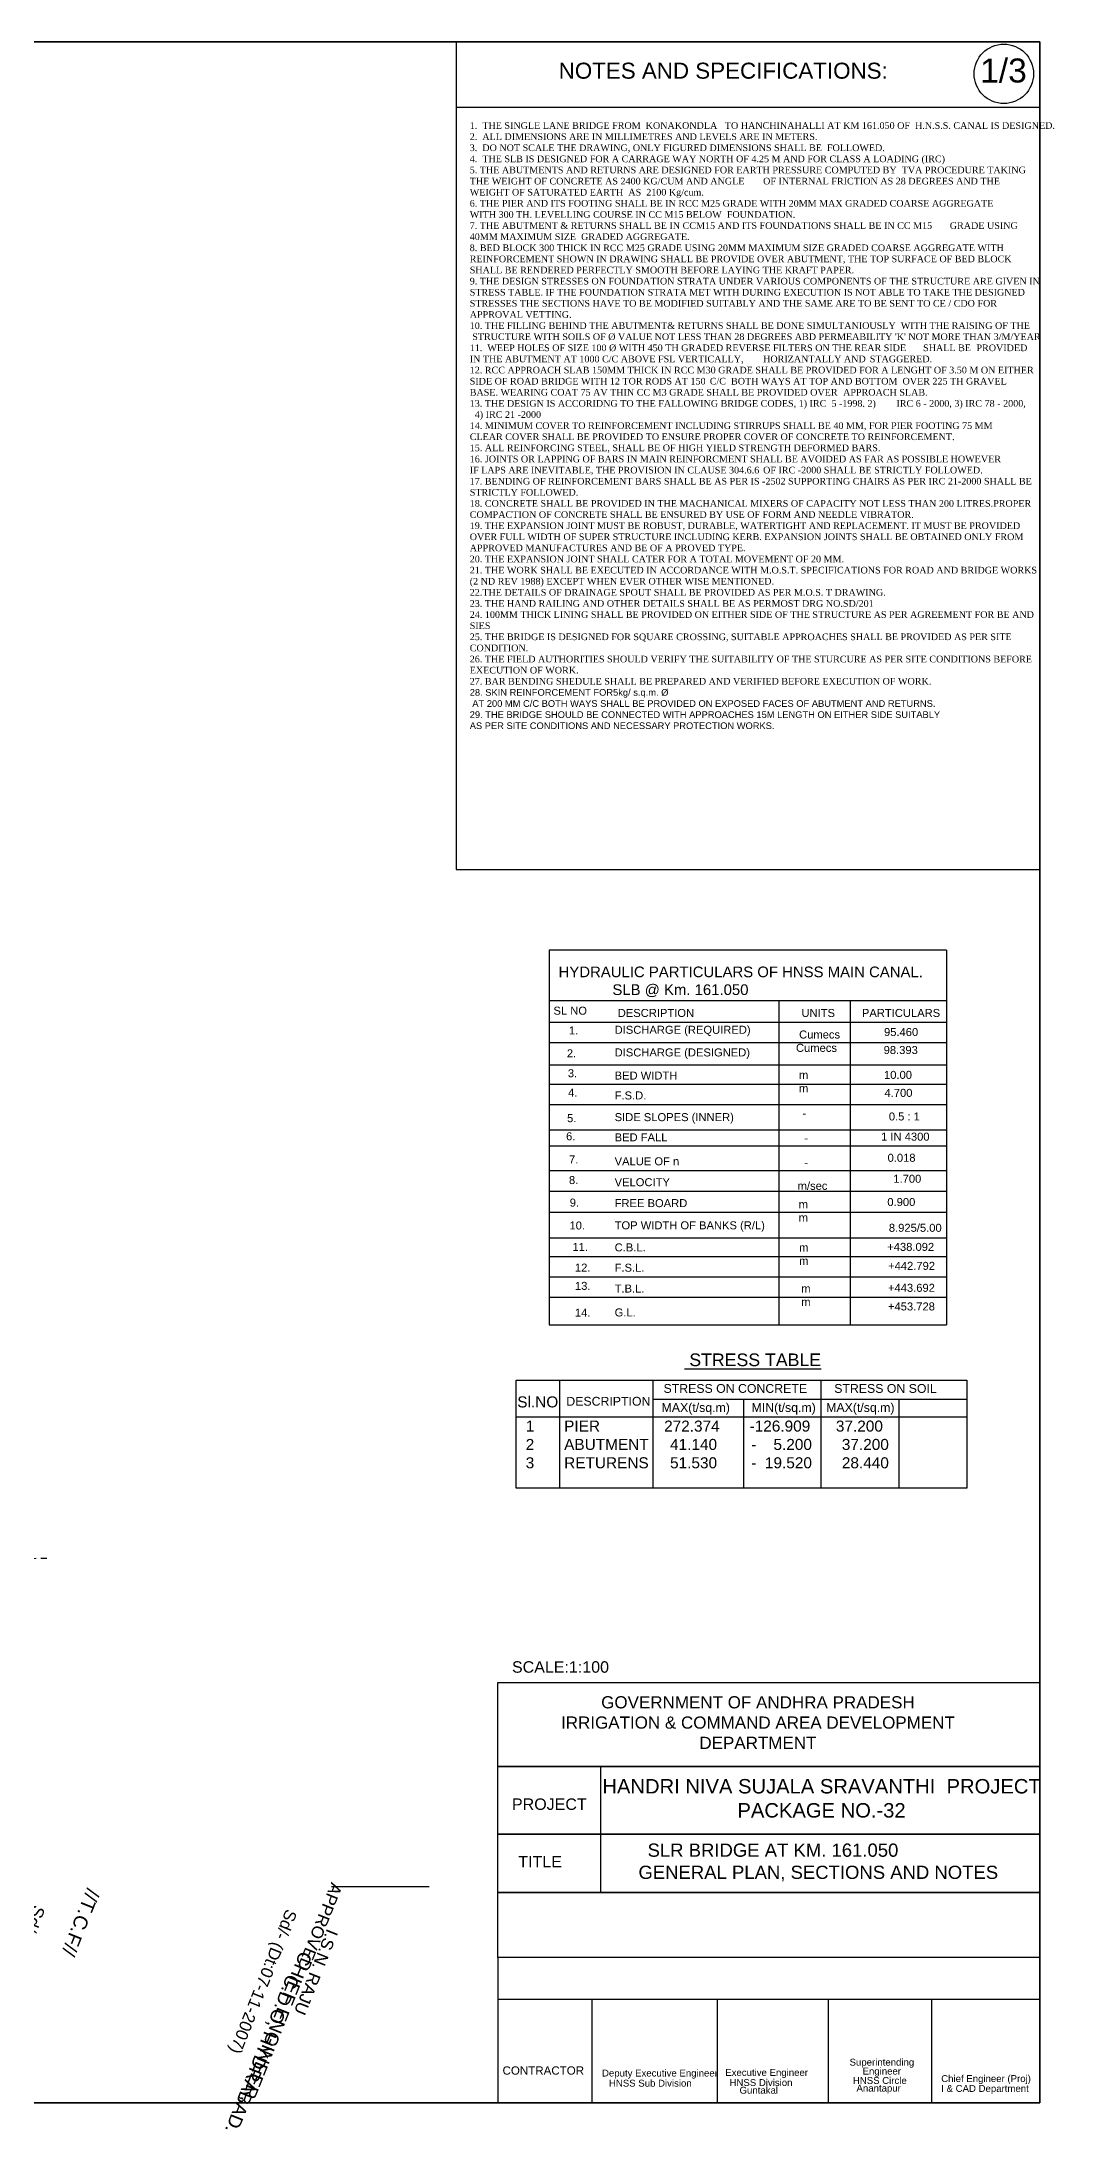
# Model space of a CAD drawing. Header units: inches. Extents: x 20221.8 to 20320.1, y 17529.5 to 17601.
# Drawn here: x 20287.4 to 20320.1, y 17533.4 to 17601 of the extents above; entities that cross this region are included whole.
import ezdxf

# ---------------------------------------------------------------- set-up
doc = ezdxf.new("R2010")
doc.units = ezdxf.units.IN
doc.header["$MEASUREMENT"] = 0
doc.linetypes.add('ACAD_ISO02W100', pattern=[15, 12, -3])
for name, color, linetype in [('DIMENSION', 255, 'Continuous'), ('DRAWING', 2, 'Continuous'), ('HATCH', 7, 'Continuous'), ('TEXT', 255, 'Continuous'), ('TXT', 7, 'Continuous'), ('TXT @ 1', 7, 'Continuous')]:
    doc.layers.add(name, color=color, linetype=linetype)
doc.styles.add('Notes', font='arial.ttf', dxfattribs={"height": 0.1})
doc.styles.get("Standard").update_dxf_attribs({"font": 'arial.ttf'})

msp = doc.modelspace()

# ---------------------------------------------------------------- linework, layer by layer
at = {"layer": 'DIMENSION'}
for points in [[(20300.77971, 17598.83519), (20319.68131, 17598.83519)], [(20316.64998, 17571.54793), (20316.64998, 17559.41308)], [(20311.22791, 17569.91254), (20311.22791, 17559.41308)], [(20313.53259, 17569.91254), (20313.53259, 17559.41308)], [(20304.12704, 17557.62135), (20304.12704, 17554.12474)], [(20307.14982, 17557.62135), (20307.14982, 17554.12474)], [(20312.58916, 17557.62135), (20312.58916, 17554.12474)], [(20307.14982, 17557.00257), (20317.31443, 17557.00257)], [(20310.07923, 17557.00257), (20310.07923, 17554.12474)], [(20315.11447, 17557.00257), (20315.11447, 17554.12474)], [(20302.7208, 17556.42899), (20317.31443, 17556.42899)]]:
    msp.add_lwpolyline(points, dxfattribs=at)
at = {"layer": 'DIMENSION', "ltscale": 0.02}
for points in [[(20316.64998, 17571.54793), (20303.78474, 17571.54793), (20303.78474, 17559.41308)], [(20303.78474, 17569.91254), (20316.64998, 17569.91254)], [(20303.78474, 17569.21665), (20316.64998, 17569.21665)], [(20303.78474, 17568.55836), (20316.64998, 17568.55836)], [(20303.78474, 17567.82486), (20316.64998, 17567.82486)], [(20303.78474, 17567.2042), (20316.64998, 17567.2042)], [(20303.78474, 17566.54591), (20316.64998, 17566.54591)], [(20303.78474, 17565.73026), (20316.64998, 17565.73026)], [(20303.78474, 17565.20365), (20316.64998, 17565.20365)], [(20303.78474, 17564.41371), (20316.64998, 17564.41371)], [(20303.78474, 17563.73662), (20316.64998, 17563.73662)], [(20303.78474, 17563.05952), (20316.64998, 17563.05952)], [(20303.78474, 17562.22794), (20316.64998, 17562.22794)], [(20303.78474, 17561.62608), (20316.64998, 17561.62608)], [(20303.78474, 17560.96779), (20316.64998, 17560.96779)], [(20303.78474, 17560.30953), (20316.64998, 17560.30953)], [(20303.78474, 17559.41308), (20316.64998, 17559.41308)], [(20302.12224, 17538.92425), (20302.12224, 17537.57134)], [(20319.68131, 17538.92425), (20319.68131, 17537.57134)], [(20305.17371, 17537.57134), (20305.17371, 17534.227)], [(20309.2332, 17537.57134), (20309.2332, 17534.227)], [(20312.82377, 17537.57134), (20312.82377, 17534.227)], [(20316.16535, 17537.57134), (20316.16535, 17534.227)]]:
    msp.add_lwpolyline(points, dxfattribs=at)
at = {"layer": 'DIMENSION'}
msp.add_lwpolyline([(20302.7208, 17557.62135), (20317.31443, 17557.62135), (20317.31443, 17554.12474), (20302.7208, 17554.12474)], close=True, dxfattribs=at)
at = {"layer": 'DIMENSION', "ltscale": 0.02}
for points in [[(20302.12224, 17547.83595), (20319.68131, 17547.83595), (20319.68131, 17545.1097), (20302.12224, 17545.1097)], [(20302.12224, 17545.1097), (20319.68131, 17545.1097), (20319.68131, 17542.92024), (20302.12224, 17542.92024)], [(20302.12224, 17545.1097), (20305.44805, 17545.1097), (20305.44805, 17541.03148), (20302.12224, 17541.03148)], [(20302.12224, 17542.92024), (20319.68131, 17542.92024), (20319.68131, 17541.03148), (20302.12224, 17541.03148)], [(20302.12224, 17541.03148), (20319.68131, 17541.03148), (20319.68131, 17538.92425), (20302.12224, 17538.92425)], [(20302.12224, 17534.227), (20319.68131, 17534.227), (20319.68131, 17537.57134), (20302.12224, 17537.57134)]]:
    msp.add_lwpolyline(points, close=True, dxfattribs=at)
at = {"layer": 'DIMENSION'}
msp.add_circle((20318.51023, 17599.91506), 0.96079, dxfattribs=at)
at = {"layer": 'DRAWING'}
for p, q in [((20319.68131, 17600.95378), (20221.83246, 17600.95378)), ((20319.68131, 17534.227), (20319.68131, 17600.95378)), ((20221.83246, 17534.227), (20319.68131, 17534.227))]:
    msp.add_line(p, q, dxfattribs=at)
msp.add_lwpolyline([(20300.77971, 17600.95378), (20300.77971, 17574.1497), (20319.68131, 17574.1497)], dxfattribs=at)
at = {"layer": 'DRAWING', "linetype": 'ACAD_ISO02W100', "ltscale": 0.05}
msp.add_lwpolyline([(20252.07909, 17551.67306), (20287.527, 17551.85436)], dxfattribs=at)
at = {"layer": 'HATCH'}
msp.add_lwpolyline([(20221.83246, 17600.95378), (20319.68131, 17600.95378), (20319.68131, 17534.227), (20221.83246, 17534.227)], close=True, dxfattribs=at)
at = {"layer": 'TXT'}
for p, q in [((20296.74084, 17541.22822), (20299.90438, 17541.22822)), ((20296.74248, 17541.23198), (20299.90603, 17541.23198))]:
    msp.add_line(p, q, dxfattribs=at)

# ---------------------------------------------------------------- texts
at = {"layer": 'TEXT'}
for s, height, p in [('%%u STRESS TABLE', 0.4103386, (20308.16697, 17558.07451)), ('STRESS ON CONCRETE', 0.2850993, (20307.49226, 17557.21026)), ('STRESS ON SOIL', 0.2850993, (20313.0187, 17557.21026)), ('Sl.NO', 0.356374, (20302.75653, 17556.73837)), ('DESCRIPTION', 0.2850993, (20304.34527, 17556.79487)), ('MAX(t/sq.m)', 0.2850993, (20307.42845, 17556.59238)), ('MIN(t/sq.m)', 0.2850993, (20310.34227, 17556.59238)), ('MAX(t/sq.m)', 0.2850993, (20312.75826, 17556.59238)), ('SLR BRIDGE AT KM. 161.050 ', 0.4286703, (20306.97525, 17542.19001)), ('Deputy Executive Engineer', 0.2226859, (20305.50009, 17535.07552)), (' Executive Engineer', 0.2226859, (20309.40412, 17535.09531)), ('Superintending ', 0.2226859, (20313.51601, 17535.42811)), ('Chief Engineer (Proj)', 0.2226859, (20316.48361, 17534.89749)), ('HNSS Sub Division', 0.2226859, (20305.72425, 17534.74816)), ('HNSS Division', 0.2226859, (20309.62829, 17534.76795)), ('Guntakal', 0.222686, (20309.95297, 17534.52015)), ('HNSS Circle', 0.2226859, (20313.62295, 17534.83606)), ('Anantapur', 0.222686, (20313.74093, 17534.58826)), ('I & CAD Department', 0.2226859, (20316.48367, 17534.57825))]:
    msp.add_text(s, height=height, dxfattribs=at).set_placement(p)
for s, insert, char_height, width, attachment_point in [('NOTES AND SPECIFICATIONS:', (20304.09737, 17600.27595), 0.5180965, 22.0341711, 1), ('1/3', (20317.74468, 17600.41111), 0.777145, 33.0512567, 1), ("{\\fTimes New Roman|b0|i0|c0|p18;\\P1.  THE SINGLE LANE BRIDGE FROM  KONAKONDLA   TO HANCHINAHALLI AT KM 161.050 OF  H.N.S.S. CANAL IS DESIGNED.\\P2.  ALL DIMENSIONS ARE IN MILLIMETRES AND LEVELS ARE IN METERS. \\P3.  DO NOT SCALE THE DRAWING, ONLY FIGURED DIMENSIONS SHALL BE  FOLLOWED.\\P4.  THE SLB IS DESIGNED FOR A CARRAGE WAY NORTH OF 4.25 M AND FOR CLASS A LOADING (IRC)\\P5. THE ABUTMENTS AND RETURNS ARE DESIGNED FOR EARTH PRESSURE COMPUTED BY  TVA PROCEDURE TAKING \\PTHE WEIGHT OF CONCRETE AS 2400 KG/CUM AND ANGLE ^IOF INTERNAL FRICTION AS 28 DEGREES AND THE \\PWEIGHT OF SATURATED EARTH  AS  2100 Kg/cum.\\P6. THE PIER AND ITS FOOTING SHALL BE IN RCC M25 GRADE WITH 20MM MAX GRADED COARSE AGGREGATE \\PWITH 300 TH. LEVELLING COURSE IN CC M15 BELOW  FOUNDATION.\\P7. THE ABUTMENT & RETURNS SHALL BE IN CCM15 AND ITS FOUNDATIONS SHALL BE IN CC M15 ^IGRADE USING \\P40MM MAXIMUM SIZE  GRADED AGGREGATE.\\P8. BED BLOCK 300 THICK IN RCC M25 GRADE USING 20MM MAXIMUM SIZE GRADED COARSE AGGREGATE WITH \\PREINFORCEMENT SHOWN IN DRAWING SHALL BE PROVIDE OVER ABUTMENT, THE TOP SURFACE OF BED BLOCK \\PSHALL BE RENDERED PERFECTLY SMOOTH BEFORE LAYING THE KRAFT PAPER.\\P9. THE DESIGN STRESSES ON FOUNDATION STRATA UNDER VARIOUS COMPONENTS OF THE STRUCTURE ARE GIVEN IN \\PSTRESS TABLE. IF THE FOUNDATION STRATA MET WITH DURING EXECUTION IS NOT ABLE TO TAKE THE DESIGNED \\PSTRESSES THE SECTIONS HAVE TO BE MODIFIED SUITABLY AND THE SAME ARE TO BE SENT TO CE / CDO FOR \\P\\pt14.2479;APPROVAL VETTING.\\P\\ptz;10. THE FILLING BEHIND THE ABUTMENT& RETURNS SHALL BE DONE SIMULTANIOUSLY  WITH THE RAISING OF THE\\P STRUCTURE WITH SOILS OF Ø VALUE NOT LESS THAN 28 DEGREES ABD PERMEABILITY 'K' NOT MORE THAN 3/M/YEAR\\P11.  WEEP HOLES OF SIZE 100 Ø WITH 450 TH GRADED REVERSE FILTERS ON THE REAR SIDE ^ISHALL BE ^IPROVIDED \\PIN THE ABUTMENT AT 1000 C/C ABOVE FSL VERTICALLY, ^IHORIZANTALLY AND ^ISTAGGERED.\\P12. RCC APPROACH SLAB 150MM THICK IN RCC M30 GRADE SHALL BE PROVIDED FOR A LENGHT OF 3.50 M ON EITHER \\PSIDE OF ROAD BRIDGE WITH 12 TOR RODS AT 150 ^IC/C  BOTH WAYS AT TOP AND BOTTOM  OVER 225 TH GRAVEL \\PBASE. WEARING COAT 75 AV THIN CC M3 GRADE SHALL BE PROVIDED OVER ^IAPPROACH SLAB.\\P13. THE DESIGN IS ACCORIDNG TO THE FALLOWING BRIDGE CODES, 1) IRC  5 -1998. 2) ^IIRC 6 - 2000, 3) IRC 78 - ^I2000, \\P  4) IRC 21 -2000\\P14. MINIMUM COVER TO REINFORCEMENT INCLUDING STIRRUPS SHALL BE 40 MM, FOR PIER FOOTING 75 MM \\PCLEAR COVER SHALL BE PROVIDED TO ENSURE PROPER COVER OF CONCRETE TO REINFORCEMENT.\\P15. ALL REINFORCING STEEL, SHALL BE OF HIGH YIELD STRENGTH DEFORMED BARS.\\P16. JOINTS OR LAPPING OF BARS IN MAIN REINFORCMENT SHALL BE AVOIDED AS FAR AS POSSIBLE HOWEVER \\PIF LAPS ARE INEVITABLE, THE PROVISION IN CLAUSE 304.6.6 ^IOF IRC -2000 SHALL BE STRICTLY FOLLOWED.\\P17. BENDING OF REINFORCEMENT BARS SHALL BE AS PER IS -2502 SUPPORTING CHAIRS AS PER IRC 21-2000 SHALL BE \\PSTRICTLY FOLLOWED.\\P18. CONCRETE SHALL BE PROVIDED IN THE MACHANICAL MIXERS OF CAPACITY NOT LESS THAN 200 LITRES.PROPER \\PCOMPACTION OF CONCRETE SHALL BE ENSURED BY USE OF FORM AND NEEDLE VIBRATOR.\\P19. THE EXPANSION JOINT MUST BE ROBUST, DURABLE, WATERTIGHT AND REPLACEMENT. IT MUST BE PROVIDED \\POVER FULL WIDTH OF SUPER STRUCTURE INCLUDING KERB. EXPANSION JOINTS SHALL BE OBTAINED ONLY FROM \\PAPPROVED MANUFACTURES AND BE OF A PROVED TYPE.\\P20. THE EXPANSION JOINT SHALL CATER FOR A TOTAL MOVEMENT OF 20 MM.\\P21. THE WORK SHALL BE EXECUTED IN ACCORDANCE WITH M.O.S.T. SPECIFICATIONS FOR ROAD AND BRIDGE WORKS \\P(2 ND REV 1988) EXCEPT WHEN EVER OTHER WISE MENTIONED.\\P22.THE DETAILS OF DRAINAGE SPOUT SHALL BE PROVIDED AS PER M.O.S. T DRAWING.\\P23. THE HAND RAILING AND OTHER DETAILS SHALL BE AS PERMOST DRG NO.SD/201\\P24. 100MM THICK LINING SHALL BE PROVIDED ON EITHER SIDE OF THE STRUCTURE AS PER AGREEMENT FOR BE AND \\PSIES\\P25. THE BRIDGE IS DESIGNED FOR SQUARE CROSSING, SUITABLE APPROACHES SHALL BE PROVIDED AS PER SITE \\PCONDITION.\\P26. THE FIELD AUTHORITIES SHOULD VERIFY THE SUITABILITY OF THE STURCURE AS PER SITE CONDITIONS BEFORE \\PEXECUTION OF WORK.\\P27. BAR BENDING SHEDULE SHALL BE PREPARED AND VERIFIED BEFORE EXECUTION OF WORK.\\P}28. SKIN REINFORCEMENT FOR5kg/ s.q.m. {\\fArial|b0|i0|c0|p32;Ø\\fMS Shell Dlg|b0|i0|c0|p32;\\P} AT 200 MM C/C BOTH WAYS SHALL BE PROVIDED ON EXPOSED FACES OF ABUTMENT AND RETURNS.\\P29. THE BRIDGE SHOULD BE CONNECTED WITH APPROACHES 15M LENGTH ON EITHER SIDE SUITABLY \\PAS PER SITE CONDITIONS AND NECESSARY PROTECTION WORKS.", (20301.21735, 17598.70929), 0.21587678, 24.0581091, 1), ('\\PHYDRAULIC PARTICULARS OF HNSS MAIN CANAL.                                   SLB @ Km. 161.050', (20304.09463, 17571.58793), 0.3453977, 14.6894474, 1), (' SL NO', (20303.82845, 17569.71257), 0.259048, 1.9100668, 1), (' DESCRIPTION ', (20305.90899, 17569.63937), 0.2590482, 4.4148929, 1), ('UNITS', (20311.95865, 17569.63937), 0.259048, 1.7192598, 1), ('PARTICULARS', (20313.91598, 17569.63937), 0.2590482, 4.1179139, 1), ('1.', (20304.42865, 17569.07279), 0.259048, 0.3824153, 1), ('DISCHARGE (REQUIRED)', (20305.90899, 17569.09421), 0.2590482, 7.2231732, 1), (' Cumecs \\PCumecs \\P ', (20311.78088, 17568.94119), 0.259048, 1.6160592, 1), (' 95.460 ', (20314.53106, 17569.0216), 0.259048, 1.4257549, 1), ('2.', (20304.36229, 17568.33109), 0.259048, 0.3824153, 1), ('DISCHARGE (DESIGNED)', (20305.90899, 17568.36072), 0.2590482, 7.1901105, 1), ('98.393', (20314.61868, 17568.4392), 0.259048, 1.7639787, 1), ('3.', (20304.39463, 17567.68726), 0.259048, 0.3824153, 1), ('BED WIDTH', (20305.90899, 17567.61299), 0.259048, 3.2699876, 1), ('m \\Pm ', (20311.87754, 17567.6346), 0.259048, 0.3046268, 1), ('10.00', (20314.6309, 17567.63526), 0.259048, 0.9435174, 1), ('4.', (20304.40404, 17567.06092), 0.259048, 0.3824153, 1), ('F.S.D.', (20305.90899, 17566.96863), 0.259048, 1.5966645, 1), (' 4.700 \\P', (20314.5462, 17567.05206), 0.259048, 1.1846362, 1), ('5.', (20304.36937, 17566.23406), 0.259048, 0.3824153, 1), ('SIDE SLOPES (INNER)', (20305.90899, 17566.26612), 0.2590482, 26.3272318, 1), ('-', (20311.9948, 17566.39138), 0.25905, 0.3046268, 1), ('0.5 : 1', (20314.78698, 17566.28795), 0.259048, 1.8983451, 1), ('6.', (20304.33778, 17565.64617), 0.259048, 0.3824153, 1), ('BED FALL', (20305.90899, 17565.61244), 0.259048, 2.7655622, 1), ('1 IN 4300', (20314.53606, 17565.6347), 0.259048, 1.8120954, 1), ('7.', (20304.43042, 17564.89505), 0.259048, 0.3824153, 1), ('VALUE OF n', (20305.90899, 17564.83643), 0.259048, 3.4195012, 1), ('-', (20312.05042, 17565.58911), 0.25905, 0.3046268, 1), (' 0.018 \\P', (20314.64594, 17564.95072), 0.259048, 1.1863297, 1), ('8.', (20304.43042, 17564.22863), 0.259048, 0.3824153, 1), ('VELOCITY', (20305.90899, 17564.15934), 0.259048, 2.956331, 1), ('-', (20312.05042, 17564.79917), 0.25905, 0.3046268, 1), ('1.700', (20314.93265, 17564.27148), 0.259048, 1.1856946, 1), ('9.', (20304.45521, 17563.49897), 0.259048, 0.3824153, 1), ('FREE BOARD', (20305.90899, 17563.48225), 0.259048, 3.8144979, 1), ('m/sec', (20311.83449, 17564.04226), 0.259048, 1.1236685, 1), (' 0.900 \\P', (20314.63849, 17563.51736), 0.259048, 1.1846362, 1), ('m \\Pm ', (20311.86776, 17563.44768), 0.259048, 0.3046268, 1), ('10.', (20304.44719, 17562.75827), 0.259048, 0.3824153, 1), ('TOP WIDTH OF BANKS (R/L)', (20305.90899, 17562.7638), 0.2590482, 8.020774, 1), (' 8.925/5.00 ', (20314.68707, 17562.68374), 0.2590482, 2.1488995, 1), ('11.', (20304.54328, 17562.06459), 0.259048, 0.3824153, 1), ('C.B.L.', (20305.90899, 17562.04881), 0.259048, 1.5832053, 1), ('m \\Pm ', (20311.88127, 17562.04477), 0.259048, 0.3046268, 1), (' +438.092', (20314.63448, 17562.06572), 0.259048, 1.9211175, 1), ('\\P +442.792', (20314.66276, 17561.88328), 0.259048, 1.9211175, 1), ('12.', (20304.62343, 17561.39473), 0.259048, 0.3824153, 1), ('13.', (20304.62464, 17560.80305), 0.259048, 0.3824153, 1), ('F.S.L.', (20305.90899, 17561.39051), 0.259048, 1.4971838, 1), ('T.B.L.', (20305.90899, 17560.71805), 0.259048, 1.5322947, 1), ('m \\Pm ', (20311.95125, 17560.71635), 0.259048, 0.3046268, 1), (' +443.692', (20314.65879, 17560.74079), 0.259048, 1.9211175, 1), (' +453.728', (20314.65879, 17560.13724), 0.259048, 1.9211175, 1), ('14.', (20304.62464, 17559.93717), 0.259048, 0.3824153, 1), ('G.L.', (20305.90899, 17559.94331), 0.259048, 1.5322947, 1), ('1       PIER               272.374       -126.909      37.200             \\P2       ABUTMENT     41.140        -    5.200       37.200     \\P3       RETURENS     51.530        -  19.520       28.440     ', (20303.02943, 17556.31224), 0.3563742, 189.5378653, 1), ('HANDRI NIVA SUJALA SRAVANTHI  PROJECT\\PPACKAGE NO.-32', (20312.60885, 17544.70682), 0.4676404, 20.0417294, 2), ('GENERAL PLAN, SECTIONS AND NOTES', (20306.68042, 17541.90107), 0.4286703, 14.4890569, 1), ('Engineer', (20313.93682, 17535.36119), 0.222686, 1.2861705, 1)]:
    msp.add_mtext(s, dxfattribs=dict(at, insert=insert, char_height=char_height, width=width, attachment_point=attachment_point))
at = {"layer": 'TEXT', "color": 7}
for s, insert, char_height, width, attachment_point in [('\\pt2.96915;SCALE:1:100', (20302.58505, 17548.52036), 0.3711431, 4.1877317, 1), ('GOVERNMENT OF ANDHRA PRADESH\\PIRRIGATION & COMMAND AREA DEVELOPMENT DEPARTMENT', (20310.54929, 17546.53485), 0.3940104, 15.1440804, 5), ('PROJECT', (20302.58505, 17544.07855), 0.371143, 3.0163798, 1), ('TITLE', (20302.78995, 17542.21735), 0.371143, 3.0163798, 1), ('\\PCONTRACTOR', (20302.27967, 17535.49102), 0.267927, 3.9888846, 4)]:
    msp.add_mtext(s, dxfattribs=dict(at, insert=insert, char_height=char_height, width=width, attachment_point=attachment_point))
at = {"layer": 'TXT @ 1', "style": 'Notes'}
for s, height, p in [('//T.C.F//', 0.449804, (20288.83198, 17541.20147)), ('APPROVED ', 0.387975, (20296.73968, 17541.38147)), ('APPROVED ', 0.387975, (20296.74132, 17541.38523)), ('Sd/- (Dt:28-04-2007)', 0.4089125, (20287.10235, 17540.65705)), ('Sd/- (Dt:07-11-2007)', 0.3879747, (20295.2767, 17540.52227)), ('I.S.N. RAJU', 0.3879747, (20296.60078, 17539.88)), ('I.S.N. RAJU', 0.3879747, (20296.60242, 17539.88376)), ('CHIEF ENGINEER,', 0.4267722, (20295.72939, 17539.16109)), ('CHIEF ENGINEER,', 0.4267722, (20295.73103, 17539.16485)), ('C.D.O, HYDRABAD.', 0.4267722, (20295.31309, 17538.41617)), ('C.D.O, HYDRABAD.', 0.4267722, (20295.31473, 17538.41994))]:
    msp.add_text(s, height=height, rotation=248.1853989, dxfattribs=at).set_placement(p)

doc.saveas('drawing.dxf')
